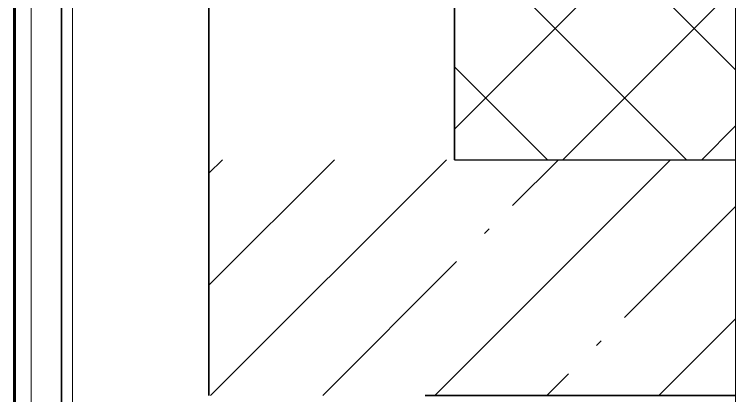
# Model space of a CAD drawing. Header units: millimetres. Extents: x 3914 to 443608, y -156176 to 78197.
# Drawn here: x 437806 to 438541, y 9977 to 10365 of the extents above; entities that cross this region are included whole.
import ezdxf

# ---------------------------------------------------------------- set-up
doc = ezdxf.new("R2010")
doc.units = ezdxf.units.MM
for name, color, linetype, lineweight in [('0) клиннинг', 90, 'Continuous', 60), ('A-DETL-GENF', 7, 'Continuous', 9), ('A-FLOR-1', 7, 'Continuous', 35), ('A-FLOR-PATT-1', 7, 'Continuous', 5), ('A-GLAZ-1', 7, 'Continuous', 5), ('A-GLAZ-CURT-1', 7, 'Continuous', 5), ('A-GLAZ-CWMG', 7, 'Continuous', 9), ('A-ROOF', 7, 'Continuous', 9), ('A-ROOF-1', 7, 'Continuous', 25), ('A-ROOF-PATT-1', 7, 'Continuous', 5), ('I-WALL-1', 7, 'Continuous', 35)]:
    doc.layers.add(name, color=color, linetype=linetype, lineweight=lineweight)

# ---------------------------------------------------------------- blocks, each defined once
blk = doc.blocks.new('Прямоугольный импост - Рядовой 50х195-39561558-АР2_Фасад в А-Г копия 1')
at = {"layer": 'A-GLAZ-CWMG'}
blk.add_line((10202, 11425), (10202, 13680), dxfattribs=at)
blk = doc.blocks.new('PNS_Панель прямоугольная - Нр_Стемалит - 42 мм-39561648-АР2_Фасад в А-Г копия 1')
at = {"layer": 'A-GLAZ-1'}
for p, q in [((10219, 13690), (10219, 11415)), ((10261, 11415), (10261, 13690))]:
    blk.add_line(p, q, dxfattribs=at)
blk = doc.blocks.new('DET_L_Линия разрыва - М100-35794277-АР2_Фасад в А-Г копия 1')
at = {"layer": 'A-DETL-GENF'}
blk.add_line((10936.13, 17334.21), (10936.13, 8070.02), dxfattribs=at)

msp = doc.modelspace()

# ---------------------------------------------------------------- hatches: boundary and pattern name
at = {"layer": '0) клиннинг'}
h = msp.add_hatch(dxfattribs=at)
h.set_pattern_fill('ANSI31', color=256, scale=888)
h.paths.add_polyline_path([(437806.39, 11627.22), (427259, 11627.22), (427259, -2302.8), (435034.36, -2302.8), (435034.36, 1357.2), (433414.39, 1357.2), (433409.39, 2718.73), (434034.79, 2718.73), (434024.39, 2482.2), (437806.39, 2482.2)])
at = {"layer": 'A-FLOR-PATT-1'}
h = msp.add_hatch(dxfattribs=at)
h.set_pattern_fill('FP_88', color=256, style=0, pattern_type=2)
h.set_pattern_definition([(45, (431356.45, 2643.2), (-114.0493, 114.0493), []), (45, (431470.5, 2643.2), (-114.0493, 114.0493), [201.612, -40.322, 6.706, -33.617])])
h.paths.add_polyline_path([(438540.52, 9977.2), (438540.52, 10217.2), (438004.39, 10217.2), (438004.39, 9977.2), (438404.39, 9977.2)], flags=0)
at = {"layer": 'A-ROOF-PATT-1'}
h = msp.add_hatch(dxfattribs=at)
h.set_pattern_fill('FP_87', color=256, style=0, pattern_type=2)
h.set_pattern_definition([(45, (431356.45, 2643.2), (-70.7107, 70.7107), []), (135, (431356.45, 2643.2), (-70.7107, -70.7107), [])])
h.paths.add_polyline_path([(438540.52, 10217.2), (438540.52, 10377.2), (438254.39, 10377.2), (438254.39, 10217.2), (438404.39, 10217.2)], flags=0)

# ---------------------------------------------------------------- linework, layer by layer
at = {"layer": '0) клиннинг'}
msp.add_lwpolyline([(437806.39, -2302.8), (427259, -2302.8), (427259, 11627.22), (437806.39, 11627.22)], close=True, dxfattribs=at)
at = {"layer": 'A-FLOR-1'}
for p, q in [((438004.39, 10217.2), (438004.39, 9977.2)), ((438224.39, 9977.2), (438540.52, 9977.2))]:
    msp.add_line(p, q, dxfattribs=at)
at = {"layer": 'A-ROOF'}
msp.add_line((438254.39, 10417.2), (438254.39, 10217.2), dxfattribs=at)
at = {"layer": 'A-ROOF-1'}
msp.add_line((438254.39, 10217.2), (438540.52, 10217.2), dxfattribs=at)
at = {"layer": 'I-WALL-1'}
for p, q in [((437854.39, 11477.2), (437854.39, 9097.2)), ((438004.39, 11477.2), (438004.39, 10217.2)), ((438254.39, 11477.2), (438254.39, 10217.2))]:
    msp.add_line(p, q, dxfattribs=at)

# ---------------------------------------------------------------- block references
at = {"layer": 'A-DETL-GENF'}
msp.add_blockref('DET_L_Линия разрыва - М100-35794277-АР2_Фасад в А-Г копия 1', (427604.39, -2302.8), dxfattribs=at)
at = {"layer": 'A-GLAZ-CURT-1'}
msp.add_blockref('PNS_Панель прямоугольная - Нр_Стемалит - 42 мм-39561648-АР2_Фасад в А-Г копия 1', (427604.39, -2302.8), dxfattribs=at)
at = {"layer": 'A-GLAZ-CWMG'}
msp.add_blockref('Прямоугольный импост - Рядовой 50х195-39561558-АР2_Фасад в А-Г копия 1', (427604.39, -2302.8), dxfattribs=at)

doc.saveas('drawing.dxf')
